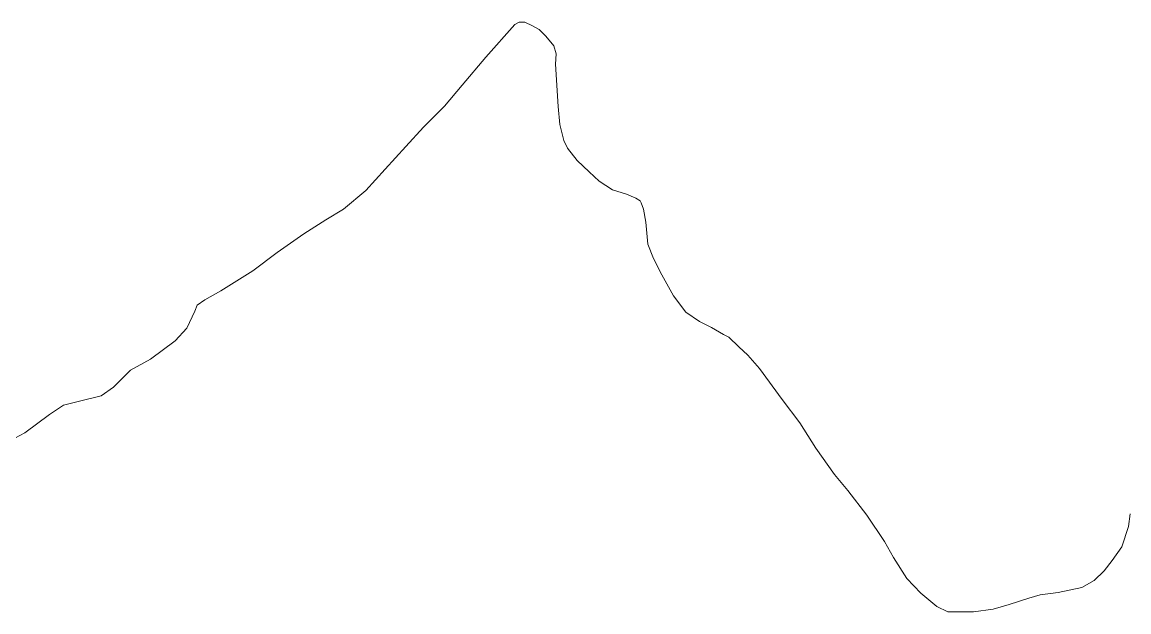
# Model space of a CAD drawing. Header units: metres. Extents: x 543340 to 549474, y 1840490 to 1845220.
# Drawn here: x 544606 to 545471, y 1844759 to 1845220 of the extents above; entities that cross this region are included whole.
import ezdxf

# ---------------------------------------------------------------- set-up
doc = ezdxf.new("R2010")
doc.units = ezdxf.units.M
doc.header["$MEASUREMENT"] = 0
doc.layers.add('Level 10', color=7, linetype='Continuous', lineweight=0)

msp = doc.modelspace()

# ---------------------------------------------------------------- linework, layer by layer
at = {"layer": 'Level 10', "color": 7, "lineweight": 0, "flags": 128}
msp.add_lwpolyline([(544600.13, 1844894.49), (544607.72, 1844898.52), (544627.12, 1844913.05), (544637.96, 1844920.29), (544649.55, 1844923.19), (544667.63, 1844927.5), (544677.24, 1844934.23), (544690.58, 1844947.58), (544706.14, 1844956.14), (544725.49, 1844970.45), (544734.68, 1844980.57), (544740.84, 1844993.8), (544742.58, 1844998.43), (544748.52, 1845002.6), (544761.17, 1845009.71), (544786.29, 1845025.26), (544805.14, 1845039.71), (544825.97, 1845054.26), (544843.24, 1845065.26), (544857.14, 1845073.45), (544874.68, 1845088.06), (544889.71, 1845104.74), (544905.99, 1845122.62), (544919.8, 1845137.62), (544936.24, 1845154.07), (544949.94, 1845170.6), (544968.56, 1845192.41), (544991.16, 1845218.08), (544994.46, 1845219.85), (544999.08, 1845219.85), (545005, 1845217.04), (545010.31, 1845214.05), (545015.36, 1845209), (545021.74, 1845201.27), (545023.45, 1845195.02), (545023.07, 1845187), (545025.08, 1845153.89), (545026.34, 1845139.72), (545029.44, 1845127.29), (545032.47, 1845121.22), (545039.97, 1845111.5), (545049.19, 1845102.7), (545057.23, 1845095.51), (545067.64, 1845088.71), (545078.5, 1845085.36), (545085.76, 1845082.09), (545089.2, 1845080.13), (545090.01, 1845078.5), (545091.68, 1845073.46), (545093.53, 1845063.5), (545095.19, 1845046.09), (545099.66, 1845034.89), (545106.22, 1845022.17), (545115.26, 1845005.72), (545124.99, 1844992.89), (545135.52, 1844985.56), (545144.92, 1844981.06), (545154.41, 1844975.52), (545158.45, 1844973.5), (545166.45, 1844965.87), (545173.38, 1844959.3), (545182.5, 1844949.04), (545200.24, 1844924.58), (545214.04, 1844906.44), (545226.7, 1844886.65), (545241.27, 1844865.98), (545251.71, 1844853.52), (545266.58, 1844834.33), (545280.21, 1844813.66), (545287.35, 1844800.97), (545297.77, 1844784.7), (545308.86, 1844773.17), (545321.32, 1844762.86), (545329.87, 1844758.57), (545349.91, 1844758.57), (545365.25, 1844760.7), (545377.72, 1844764.45), (545393.2, 1844769.21), (545402.21, 1844771.85), (545416.25, 1844773.8), (545434.62, 1844777.64), (545444.36, 1844783.01), (545452.11, 1844790.76), (545458.45, 1844798.8), (545465.91, 1844809.34), (545471.22, 1844825.3), (545472.52, 1844835.25)], dxfattribs=at)

doc.saveas('drawing.dxf')
